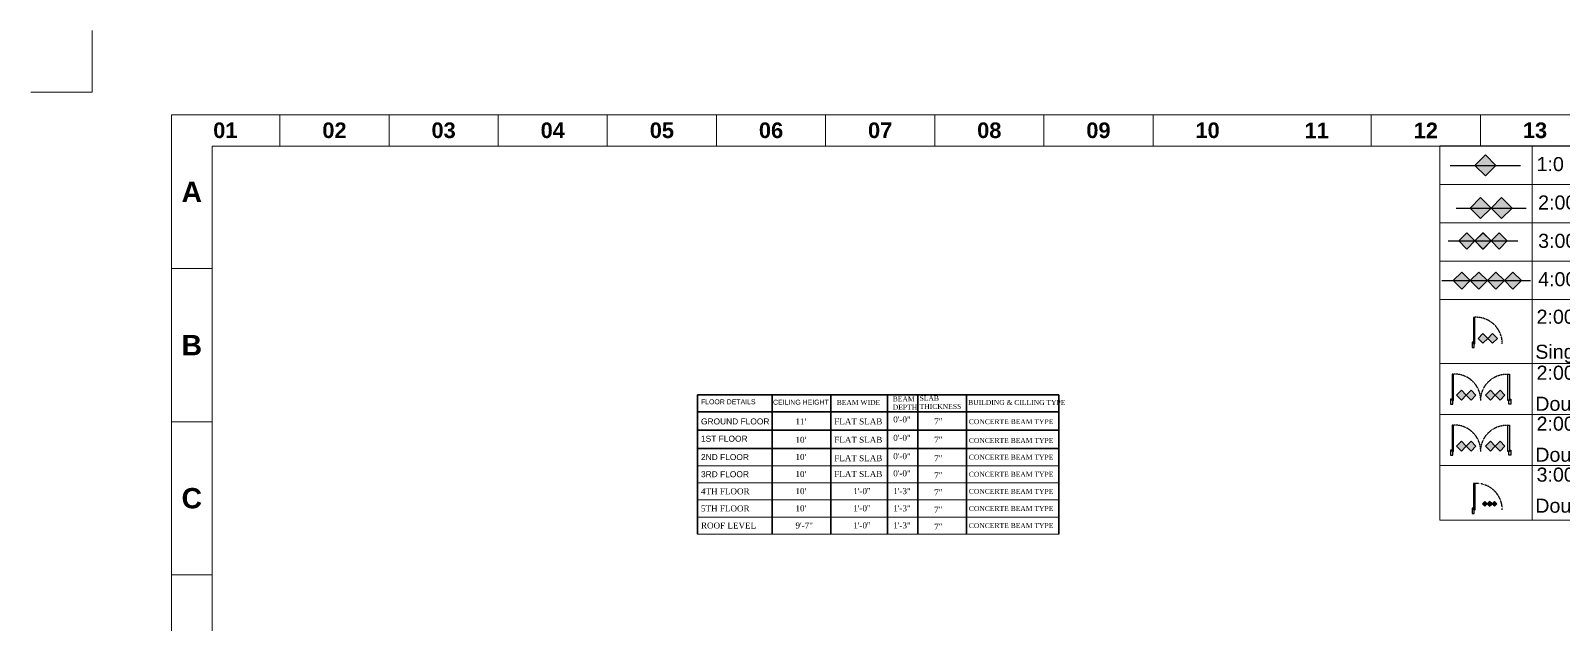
# Model space of a CAD drawing. Header units: inches. Extents: x -98933 to 1585249, y -3352739 to 192771.
# Drawn here: x 6714 to 9846, y 49568 to 50781 of the extents above; entities that cross this region are included whole.
import ezdxf

# ---------------------------------------------------------------- set-up
doc = ezdxf.new("R2010")
doc.units = ezdxf.units.IN
doc.header["$MEASUREMENT"] = 0
doc.linetypes.add('DASH', pattern=[0.35, 0.25, -0.1])
doc.layers.get('0').update_dxf_attribs({"lineweight": 0})
doc.layers.get('Defpoints').update_dxf_attribs({"lineweight": 0})
for name, color, linetype in [('bp door', 40, 'Continuous'), ('fire rated wall', 7, 'Continuous'), ('legend', 7, 'Continuous')]:
    doc.layers.add(name, color=color, linetype=linetype)
for name, color, linetype, lineweight in [('Inline', 7, 'Continuous', 0), ('Layer1', 134, 'Continuous', 0), ('NI_TEXT', 144, 'Continuous', 15), ('Outline', 7, 'Continuous', 0), ('Scale', 7, 'Continuous', 0), ('Scale_Text', 7, 'Continuous', 0), ('SHEET', 186, 'Continuous', 35), ('Titelblk', 7, 'Continuous', 25), ('TITLE', 7, 'Continuous', 20), ('wall', 7, 'Continuous', 0)]:
    doc.layers.add(name, color=color, linetype=linetype, lineweight=lineweight)
doc.styles.add('ARIAL', font='times.ttf')
doc.styles.add('legend', font='arial.ttf')
doc.styles.get("Standard").update_dxf_attribs({"font": 'arialbd.ttf', "height": 24})

# ---------------------------------------------------------------- blocks, each defined once
blk = doc.blocks.new('PAGE')
at = {"layer": 'Inline', "color": 252, "lineweight": 15}
blk.add_lwpolyline([(178051640.63, 22656441.11), (178051640.63, 22657235.79), (178050505.36, 22657235.79), (178050505.36, 22656441.11)], close=True, dxfattribs=at)
at = {"layer": 'Outline', "color": 252, "lineweight": 15}
blk.add_line((178051662.57, 22657252.66), (178050483.42, 22657252.66), dxfattribs=at)
blk.add_lwpolyline([(178050483.42, 22657252.66), (178050483.42, 22656424.24)], dxfattribs=at)
at = {"layer": 'Scale', "color": 252, "lineweight": 9}
for p, q in [((178050542.02, 22657235.79), (178050542.02, 22657252.66)), ((178050601.02, 22657235.79), (178050601.02, 22657252.66)), ((178050660.01, 22657235.79), (178050660.01, 22657252.66)), ((178050719.01, 22657235.79), (178050719.01, 22657252.66)), ((178050778.01, 22657235.79), (178050778.01, 22657252.66)), ((178050837.01, 22657235.79), (178050837.01, 22657252.66)), ((178050896, 22657235.79), (178050896, 22657252.66)), ((178050955, 22657235.79), (178050955, 22657252.66)), ((178051014, 22657235.79), (178051014, 22657252.66)), ((178051131.99, 22657235.79), (178051131.99, 22657252.66)), ((178051190.99, 22657235.79), (178051190.99, 22657252.66)), ((178050483.42, 22657169.57), (178050505.36, 22657169.57)), ((178050483.42, 22657086.79), (178050505.36, 22657086.79)), ((178050483.42, 22657004.01), (178050505.36, 22657004.01))]:
    blk.add_line(p, q, dxfattribs=at)
at = {"layer": 'Scale_Text', "color": 252, "lineweight": 13, "attachment_point": 5}
for s, insert, char_height, width in [('01', (178050512.52, 22657244.22), 8.435, 2.5102), ('02', (178050571.52, 22657244.22), 8.435, 2.5102), ('03', (178050630.51, 22657244.22), 8.435, 2.5102), ('04', (178050689.51, 22657244.22), 8.435, 2.5102), ('05', (178050748.51, 22657244.22), 8.435, 2.5102), ('06', (178050807.51, 22657244.22), 8.435, 2.5102), ('07', (178050866.5, 22657244.22), 8.435, 2.5102), ('08', (178050925.5, 22657244.22), 8.435, 2.5102), ('09', (178050984.5, 22657244.22), 8.435, 2.5102), ('10', (178051043.5, 22657244.22), 8.435, 2.5102), ('11', (178051102.49, 22657244.22), 8.435, 2.5102), ('12', (178051161.49, 22657244.22), 8.435, 2.5102), ('13', (178051220.49, 22657244.22), 8.435, 2.5102), ('A', (178050494.39, 22657210.97), 10.97, 8.3603), ('B', (178050494.39, 22657128.18), 10.97, 8.3603), ('C', (178050494.39, 22657045.4), 10.97, 8.3603)]:
    blk.add_mtext(s, dxfattribs=dict(at, insert=insert, char_height=char_height, width=width))
blk = doc.blocks.new('Title')
at = {"layer": 'Defpoints', "color": 1, "ltscale": 10}
blk.add_lwpolyline([(-102338.3, -85271), (-102338.3, -85371), (-102438.3, -85371)], dxfattribs=at)
at = {"layer": 'Titelblk', "color": 3, "linetype": 'Continuous', "lineweight": 0, "xscale": 3.014611567961765, "yscale": 3.014611567959946, "zscale": 3.014611567966516}
blk.add_blockref('PAGE', (-536855255.8, -68388224), dxfattribs=at)
blk = doc.blocks.new('gfdf')
at = {"layer": 'fire rated wall'}
h = blk.add_hatch(color=1, dxfattribs=at)
h.dxf.hatch_style = 1
h.paths.add_polyline_path([(9432340, -5613482.8), (9432327.3, -5613470), (9432314.5, -5613482.8)])
h.paths.add_polyline_path([(9432314.5, -5613482.8), (9432327.3, -5613495.5), (9432340, -5613482.8)])
at = {"layer": 'fire rated wall', "color": 1, "elevation": 0}
blk.add_lwpolyline([(9432284.8, -5613482.8), (9432369.8, -5613482.8)], dxfattribs=at)
blk.add_lwpolyline([(9432327.3, -5613495.5), (9432340, -5613482.8), (9432327.3, -5613470), (9432314.5, -5613482.8)], close=True, dxfattribs=at)
blk = doc.blocks.new('bfg')
at = {"layer": 'fire rated wall'}
h = blk.add_hatch(color=1, dxfattribs=at)
h.dxf.hatch_style = 1
h.paths.add_polyline_path([(9432308.7, -5613534.5), (9432321.4, -5613547.3), (9432334.2, -5613534.5)])
h.paths.add_polyline_path([(9432334.2, -5613534.5), (9432321.4, -5613521.8), (9432308.7, -5613534.5)])
h.paths.add_polyline_path([(9432334.2, -5613534.5), (9432359.7, -5613534.5), (9432346.9, -5613521.8)])
h.paths.add_polyline_path([(9432334.2, -5613534.5), (9432346.9, -5613547.3), (9432359.7, -5613534.5)])
at = {"layer": 'fire rated wall', "color": 1, "elevation": 0}
for points in [[(9432321.4, -5613547.3), (9432334.2, -5613534.5), (9432321.4, -5613521.8), (9432308.7, -5613534.5)], [(9432346.9, -5613547.3), (9432359.7, -5613534.5), (9432346.9, -5613521.8), (9432334.2, -5613534.5)]]:
    blk.add_lwpolyline(points, close=True, dxfattribs=at)
blk.add_lwpolyline([(9432291.7, -5613534.5), (9432376.7, -5613534.5)], dxfattribs=at)
blk = doc.blocks.new('gdg')
at = {"layer": 'fire rated wall'}
h = blk.add_hatch(color=1, dxfattribs=at)
h.dxf.hatch_style = 1
h.paths.add_polyline_path([(9432288.4, -5613575.8), (9432298.7, -5613586.1), (9432309, -5613575.8)])
h.paths.add_polyline_path([(9432309, -5613575.8), (9432298.7, -5613565.5), (9432288.4, -5613575.8)])
h.paths.add_polyline_path([(9432309, -5613575.8), (9432329.7, -5613575.8), (9432319.3, -5613565.5)])
h.paths.add_polyline_path([(9432309, -5613575.8), (9432319.3, -5613586.1), (9432329.7, -5613575.8)])
h = blk.add_hatch(color=1, dxfattribs=at)
h.dxf.hatch_style = 1
h.paths.add_polyline_path([(9432329.7, -5613575.8), (9432340, -5613586.1), (9432350.3, -5613575.8)])
h.paths.add_polyline_path([(9432350.3, -5613575.8), (9432340, -5613565.5), (9432329.7, -5613575.8)])
h.paths.add_polyline_path([(9432350.3, -5613575.8), (9432371, -5613575.8), (9432360.7, -5613565.5)])
h.paths.add_polyline_path([(9432350.3, -5613575.8), (9432360.7, -5613586.1), (9432371, -5613575.8)])
at = {"layer": 'fire rated wall', "color": 1, "elevation": 0}
blk.add_lwpolyline([(9432274.6, -5613575.8), (9432382, -5613575.8)], dxfattribs=at)
for points in [[(9432298.7, -5613586.1), (9432309, -5613575.8), (9432298.7, -5613565.5), (9432288.4, -5613575.8)], [(9432319.3, -5613586.1), (9432329.7, -5613575.8), (9432319.3, -5613565.5), (9432309, -5613575.8)], [(9432340, -5613586.1), (9432350.3, -5613575.8), (9432340, -5613565.5), (9432329.7, -5613575.8)], [(9432360.7, -5613586.1), (9432371, -5613575.8), (9432360.7, -5613565.5), (9432350.3, -5613575.8)]]:
    blk.add_lwpolyline(points, close=True, dxfattribs=at)
blk = doc.blocks.new('single door')
at = {"ltscale": 100000}
h = blk.add_hatch(color=1, dxfattribs=at)
h.paths.add_polyline_path([(-35778.4, 23402), (-35782.7, 23397.8), (-35778.4, 23393.6), (-35778.4, 23393.6), (-35778.4, 23393.6), (-35774.2, 23397.8)])
h.paths.add_polyline_path([(-35782.7, 23389.3), (-35778.4, 23385.1), (-35774.2, 23389.3), (-35778.4, 23393.6), (-35778.4, 23393.6), (-35778.4, 23393.6)])
at = {"layer": 'bp door', "color": 1}
for points in [[(-35778.4, 23393.6), (-35774.2, 23397.8), (-35778.4, 23402), (-35782.7, 23397.8)], [(-35778.4, 23385.1), (-35774.2, 23389.3), (-35778.4, 23393.6), (-35782.7, 23389.3)], [(-35796.8, 23382.4), (-35796.8, 23381.1), (-35773.7, 23381.1), (-35773.7, 23382.4)], [(-35773.7, 23381.7), (-35773.7, 23381.1), (-35775.1, 23381.1), (-35775.1, 23379.9), (-35770.6, 23379.9), (-35770.6, 23381.7)]]:
    blk.add_lwpolyline(points, close=True, dxfattribs=at)
at = {"layer": 'bp door', "color": 1, "linetype": 'DASH'}
blk.add_arc((-35774, 23383.3), 22.9, 89.3284, 182.3206, dxfattribs=at)
blk = doc.blocks.new('ghfghfghf')
at = {"ltscale": 100000}
h = blk.add_hatch(color=1, dxfattribs=at)
h.paths.add_polyline_path([(8152.2, 16179.1), (8147.2, 16184.1), (8142.3, 16179.2), (8142.3, 16179.1), (8142.3, 16179.1), (8147.2, 16174.2)])
h.paths.add_polyline_path([(8137.3, 16184.1), (8132.4, 16179.1), (8137.3, 16174.2), (8142.3, 16179.1), (8142.2, 16179.1), (8142.3, 16179.2)])
h = blk.add_hatch(color=1, dxfattribs=at)
h.paths.add_polyline_path([(8162.1, 16179.1), (8157.1, 16184.1), (8152.2, 16179.2), (8152.2, 16179.1), (8152.2, 16179.1), (8157.1, 16174.2)])
h.paths.add_polyline_path([(8147.2, 16184.1), (8142.3, 16179.1), (8147.2, 16174.2), (8152.2, 16179.1), (8152.2, 16179.1), (8152.2, 16179.2)])
at = {"layer": 'bp door', "color": 1}
for points in [[(8117.4, 16220.9), (8114.2, 16220.9), (8114.2, 16166.9), (8117.4, 16166.9)], [(8115.8, 16166.9), (8114.2, 16166.9), (8114.2, 16170.1), (8111.6, 16170.1), (8111.6, 16159.5), (8115.8, 16159.5)], [(8132.4, 16179.1), (8137.3, 16174.2), (8142.3, 16179.1), (8137.3, 16184.1)], [(8142.2, 16179.1), (8147.2, 16174.2), (8152.2, 16179.1), (8147.2, 16184.1)], [(8142.3, 16179.1), (8147.2, 16174.2), (8152.2, 16179.1), (8147.2, 16184.1)], [(8152.2, 16179.1), (8157.1, 16174.2), (8162.1, 16179.1), (8157.1, 16184.1)]]:
    blk.add_lwpolyline(points, close=True, dxfattribs=at)
at = {"layer": 'bp door', "color": 1, "linetype": 'DASH'}
blk.add_arc((8119.6, 16167.5), 53.5, 359.3284, 92.3206, dxfattribs=at)
at = {"layer": 'legend', "lineweight": 9}
for p, q in [((8045.7, 16910.2), (8724.9, 16910.2)), ((8045.7, 16910.2), (8045.7, 16145.8)), ((8234.5, 16910.2), (8234.5, 16145.8)), ((8724.9, 16910.2), (8724.9, 16145.8)), ((8045.7, 16831.8), (8724.9, 16831.8)), ((8045.7, 16753.5), (8724.9, 16753.5)), ((8045.7, 16675.1), (8724.9, 16675.1)), ((8045.7, 16596.8), (8724.9, 16596.8)), ((8045.7, 16465.9), (8724.9, 16465.9)), ((8045.7, 16361.8), (8724.9, 16361.8)), ((8045.7, 16361.8), (8724.9, 16361.8)), ((8045.7, 16257.7), (8724.9, 16257.7)), ((8045.7, 16145.8), (8724.9, 16145.8))]:
    blk.add_line(p, q, dxfattribs=at)
at = {"layer": 'fire rated wall'}
for name, p, xscale, yscale, zscale in [('gfdf', (-15896353.3, 9482147.7), 1.686168369313236, 1.686168369313236, 1.686168369313236), ('bfg', (-15896353.3, 9482147.7), 1.686168369313236, 1.686168369313236, 1.686168369313236), ('bfg', (-12187865.4, 7275001.3), 1.292997314696549, 1.292997314696549, 1.292997314696549), ('bfg', (-12187832.5, 7275001.3), 1.292997314696549, 1.292997314696549, 1.292997314696549), ('gdg', (-15896353.3, 9482069.3), 1.686168369313236, 1.686168369313236, 1.686168369313236)]:
    blk.add_blockref(name, p, dxfattribs=dict(at, xscale=xscale, yscale=yscale, zscale=zscale))
at = {"layer": 'wall', "color": 4, "ltscale": 100000, "yscale": 2.337885828237631}
for p, xscale, zscale, rotation in [((-46548, -67128.8), 2.337885828237631, 2.337885828233579, 270), ((-46591.9, -67244.8), 2.337885828237631, 2.337885828233579, 270), ((62850.2, -67244.8), -2.337885828237631, 2.337885828232837, 90), ((-46591.9, -67349), 2.337885828237631, 2.337885828233579, 270), ((62850.2, -67349), -2.337885828237631, 2.337885828232837, 90)]:
    blk.add_blockref('single door', p, dxfattribs=dict(at, xscale=xscale, zscale=zscale, rotation=rotation))
at = {"layer": 'legend', "style": 'legend'}
for s, p in [('1:0 Hour Rated Wall', (8243.2, 16858.8)), ('2:00 Hour Rated Wall', (8246.4, 16780.4)), ('3:00 Hour Rated Wall', (8246.4, 16702.1)), ('4:00 Hour Rated Wall', (8246.4, 16623.7)), ('2:00 Hour Rated Fire Door', (8243.2, 16547.1)), ("Single Leaf Size: 4' x 7'", (8240.6, 16475.5)), ('2:00 Hour Rated Fire Door', (8243.2, 16432.7)), ("Double Leaf Size: 5' x 7'", (8240.6, 16369.3)), ('2:00 Hour Rated Fire Door', (8243.2, 16328.6)), ("Double Leaf Size: 6' x 7'", (8240.6, 16265.2)), ('3:00 Hour Rated Fire Door', (8243.2, 16224.5)), ("Double Leaf Size: 4' x 7'", (8240.6, 16161.1))]:
    blk.add_text(s, height=28.724, dxfattribs=at).set_placement(p)

msp = doc.modelspace()

# ---------------------------------------------------------------- linework, layer by layer
at = {"layer": 'NI_TEXT', "color": 7}
for p, q in [((8077.15, 49892.23), (8527.26, 49892.23)), ((8527.26, 49892.23), (8815.21, 49892.23)), ((8077.15, 49857.27), (8527.26, 49857.27)), ((8527.26, 49857.27), (8815.21, 49857.27)), ((8077.15, 49822.32), (8527.26, 49822.32)), ((8527.26, 49822.32), (8815.21, 49822.32)), ((8077.15, 49787.36), (8527.26, 49787.36)), ((8527.26, 49787.36), (8815.21, 49787.36)), ((8077.15, 49752.4), (8527.26, 49752.4)), ((8527.26, 49752.4), (8815.21, 49752.4))]:
    msp.add_line(p, q, dxfattribs=at)
at = {"layer": 'SHEET', "color": 7}
for p, q in [((8077.15, 50037.32), (8527.26, 50037.32)), ((8077.15, 50037.32), (8077.15, 49752.4)), ((8229.41, 50037.32), (8229.41, 49752.4)), ((8349.51, 50037.32), (8349.51, 49752.4)), ((8464.88, 50037.32), (8464.88, 49752.4)), ((8527.26, 50037.32), (8527.26, 49752.4)), ((8527.26, 50037.32), (8815.21, 50037.32)), ((8527.26, 50037.32), (8527.26, 49752.4)), ((8626.84, 50037.32), (8626.84, 49752.4)), ((8815.21, 50037.32), (8815.21, 49752.4)), ((8815.21, 50037.32), (8815.21, 49752.4)), ((8077.15, 50002.31), (8527.26, 50002.31)), ((8527.26, 50002.31), (8815.21, 50002.31)), ((8077.15, 49964.75), (8527.26, 49964.75)), ((8527.26, 49964.75), (8815.21, 49964.75)), ((8077.15, 49927.19), (8527.26, 49927.19)), ((8527.26, 49927.19), (8815.21, 49927.19))]:
    msp.add_line(p, q, dxfattribs=at)

# ---------------------------------------------------------------- block references
at = {"layer": 'Layer1', "color": 1}
msp.add_blockref('ghfghfghf', (1548.3, 33635.27), dxfattribs=at)
at = {"layer": 'TITLE', "xscale": 1.253909077960998, "yscale": 1.253909077960998, "zscale": 1.253909067584736}
msp.add_blockref('Title', (135162.64, 157703.06), dxfattribs=at)

# ---------------------------------------------------------------- texts
at = {"layer": 'NI_TEXT', "color": 7, "attachment_point": 1, "style": 'ARIAL'}
for s, insert, char_height, width in [('{\\fArial|b0|i0|c0|p34;FLOOR DETAILS}', (8084.05, 50027.94), 10.1178, 1809.2677), ('{\\fArial|b0|i0|c0|p34;CEILING HEIGHT}', (8231.27, 50027.16), 10.1178, 1809.2677), ('BEAM WIDE', (8361.41, 50026.67), 10.118, 1809.2677), ('BEAM \\PDEPTH', (8476.03, 50033.87), 10.118, 2.3159), ('SLAB\\PTHICKNESS', (8530.84, 50035.3), 10.118, 27.6022), ('BUILDING & CILLING TYPE', (8629.98, 50026.67), 10.1178, 1809.2677), ('{\\fArial|b0|i0|c0|p34;\\H0.7499x;GROUND FLOOR}', (8084.05, 49988.92), 16.353, 1809.2677), ("{\\H0.7499x;11'}", (8277.1, 49988.92), 16.353, 1809.2677), ('{\\H0.7499x;FLAT SLAB}', (8356.33, 49988.95), 16.353, 1809.2677), ('{\\H0.7499x;0\'-0"}', (8476.94, 49992.99), 16.353, 1809.2677), ('{\\H0.7499x;7"}', (8560.68, 49988.95), 16.353, 1809.2677), ('CONCERTE BEAM TYPE\\P', (8631.41, 49987.39), 10.1178, 1809.2677), ('{\\H0.7499x;0\'-0"}', (8476.94, 49955.43), 16.353, 1809.2677), ('{\\fArial|b0|i0|c0|p34;\\H0.7499x;1ST FLOOR}', (8084.05, 49953.64), 16.353, 1809.2677), ("{\\H0.7499x;10'}", (8277.1, 49951.36), 16.353, 1809.2677), ('{\\H0.7499x;FLAT SLAB}', (8356.33, 49951.39), 16.353, 1809.2677), ('{\\H0.7499x;7"}', (8560.68, 49951.39), 16.353, 1809.2677), ('CONCERTE BEAM TYPE', (8631.41, 49948.94), 10.1178, 1809.2677), ('{\\fArial|b0|i0|c0|p34;\\H0.7499x;2ND FLOOR}', (8084.05, 49916.08), 16.353, 1809.2677), ("{\\H0.7499x;10'}", (8277.1, 49916.41), 16.353, 1809.2677), ('{\\H0.7499x;FLAT SLAB}', (8356.33, 49913.83), 16.353, 1809.2677), ('{\\H0.7499x;0\'-0"}', (8476.94, 49917.86), 16.353, 1809.2677), ('{\\H0.7499x;7"}', (8560.68, 49913.83), 16.353, 1809.2677), ('CONCERTE BEAM TYPE\\P', (8631.41, 49914.87), 10.1178, 1809.2677), ('{\\fArial|b0|i0|c0|p34;\\H0.7499x;3RD FLOOR}', (8084.05, 49881.13), 16.353, 1809.2677), ("{\\H0.7499x;10'}", (8277.1, 49881.45), 16.353, 1809.2677), ('{\\H0.7499x;FLAT SLAB}', (8356.33, 49881.5), 16.353, 1809.2677), ('{\\H0.7499x;0\'-0"}', (8476.94, 49882.91), 16.353, 1809.2677), ('{\\H0.7499x;7"}', (8560.68, 49878.87), 16.353, 1809.2677), ('CONCERTE BEAM TYPE\\P', (8631.41, 49879.92), 10.1178, 1809.2677), ('{\\H0.7499x;4TH FLOOR}', (8084.05, 49846.17), 16.353, 1809.2677), ("{\\H0.7499x;10'}", (8277.1, 49846.49), 16.353, 1809.2677), ("{\\H0.7499x;1'-0''}", (8395.29, 49846.52), 16.353, 1809.2677), ('{\\H0.7499x;1\'-3"}', (8476.94, 49846.52), 16.353, 1809.2677), ('{\\H0.7499x;7"}', (8560.68, 49843.91), 16.353, 1809.2677), ('CONCERTE BEAM TYPE\\P', (8631.41, 49844.96), 10.1178, 1809.2677), ('{\\H0.7499x;5TH FLOOR}', (8084.05, 49811.21), 16.353, 1809.2677), ("{\\H0.7499x;10'}", (8277.1, 49811.54), 16.353, 1809.2677), ("{\\H0.7499x;1'-0''}", (8395.29, 49811.56), 16.353, 1809.2677), ('{\\H0.7499x;1\'-3"}', (8476.94, 49811.56), 16.353, 1809.2677), ('{\\H0.7499x;7"}', (8560.68, 49808.96), 16.353, 1809.2677), ('CONCERTE BEAM TYPE\\P', (8631.41, 49810), 10.1178, 1809.2677), ('{\\H0.7499x;ROOF LEVEL}', (8084.05, 49776.26), 16.353, 1809.2677), ('{\\H0.7499x;9\'-7"}', (8277.1, 49776.26), 16.353, 1809.2677), ("{\\H0.7499x;1'-0''}", (8395.29, 49776.61), 16.353, 1809.2677), ('{\\H0.7499x;1\'-3"}', (8476.94, 49776.61), 16.353, 1809.2677), ('{\\H0.7499x;7"}', (8560.68, 49774), 16.353, 1809.2677), ('CONCERTE BEAM TYPE\\P', (8631.41, 49775.05), 10.1178, 1809.2677)]:
    msp.add_mtext(s, dxfattribs=dict(at, insert=insert, char_height=char_height, width=width))

doc.saveas('drawing.dxf')
